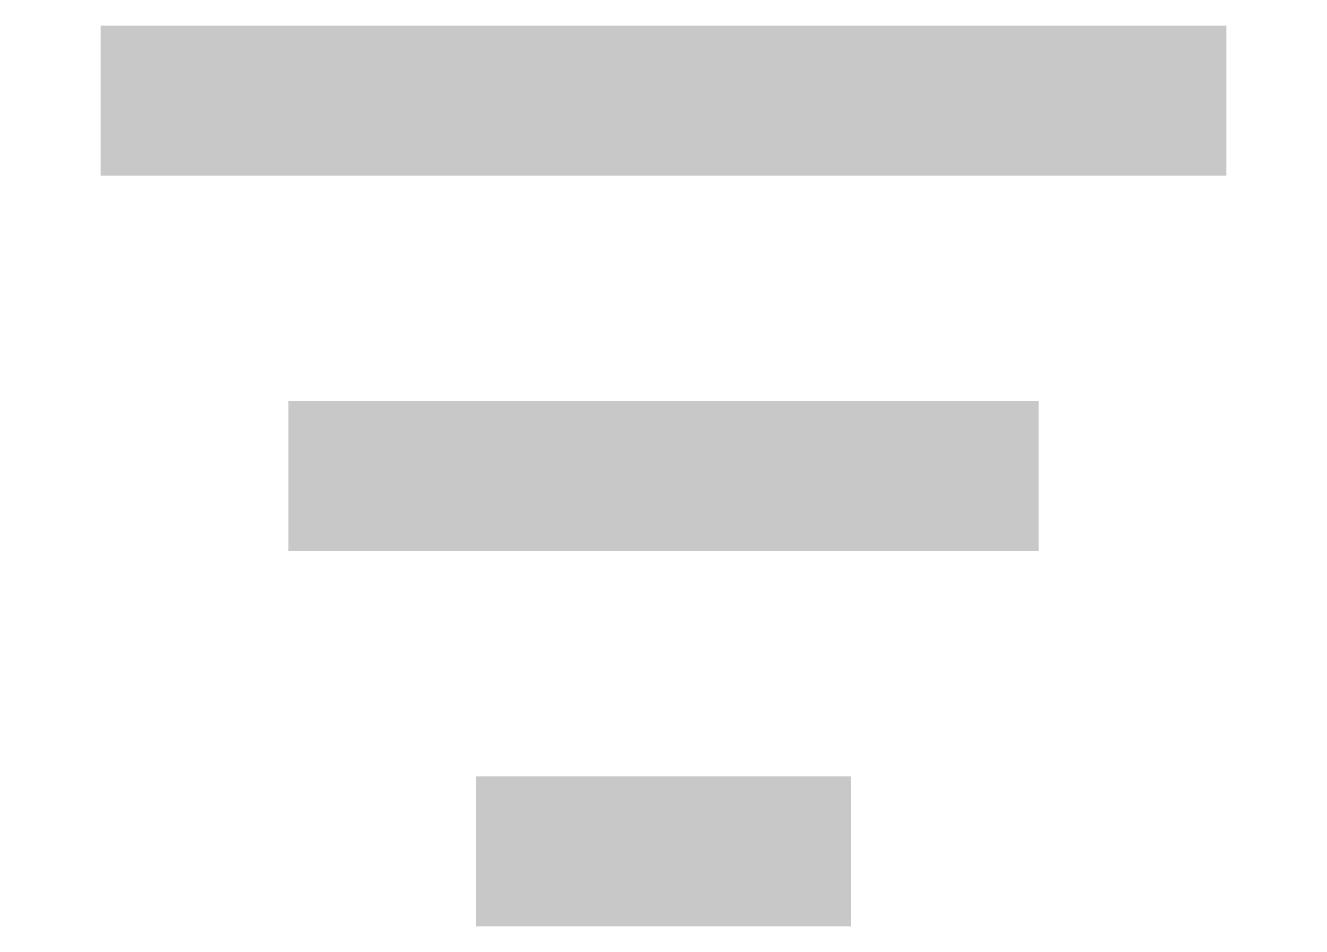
# Model space of a CAD drawing. Extents: x 3.373 to 3.627, y 3.335 to 3.515.
import ezdxf

# ---------------------------------------------------------------- set-up
doc = ezdxf.new("R2010")
doc.units = 0
doc.header["$MEASUREMENT"] = 0
doc.layers.get('0').update_dxf_attribs({"linetype": 'CONTINUOUS'})

msp = doc.modelspace()

# ---------------------------------------------------------------- linework, layer by layer
at = {"const_width": 0.03}
for points in [[(3.6125, 3.5), (3.3875, 3.5)], [(3.575, 3.425), (3.425, 3.425)], [(3.5375, 3.35), (3.4625, 3.35)]]:
    msp.add_lwpolyline(points, dxfattribs=at)

doc.saveas('drawing.dxf')
